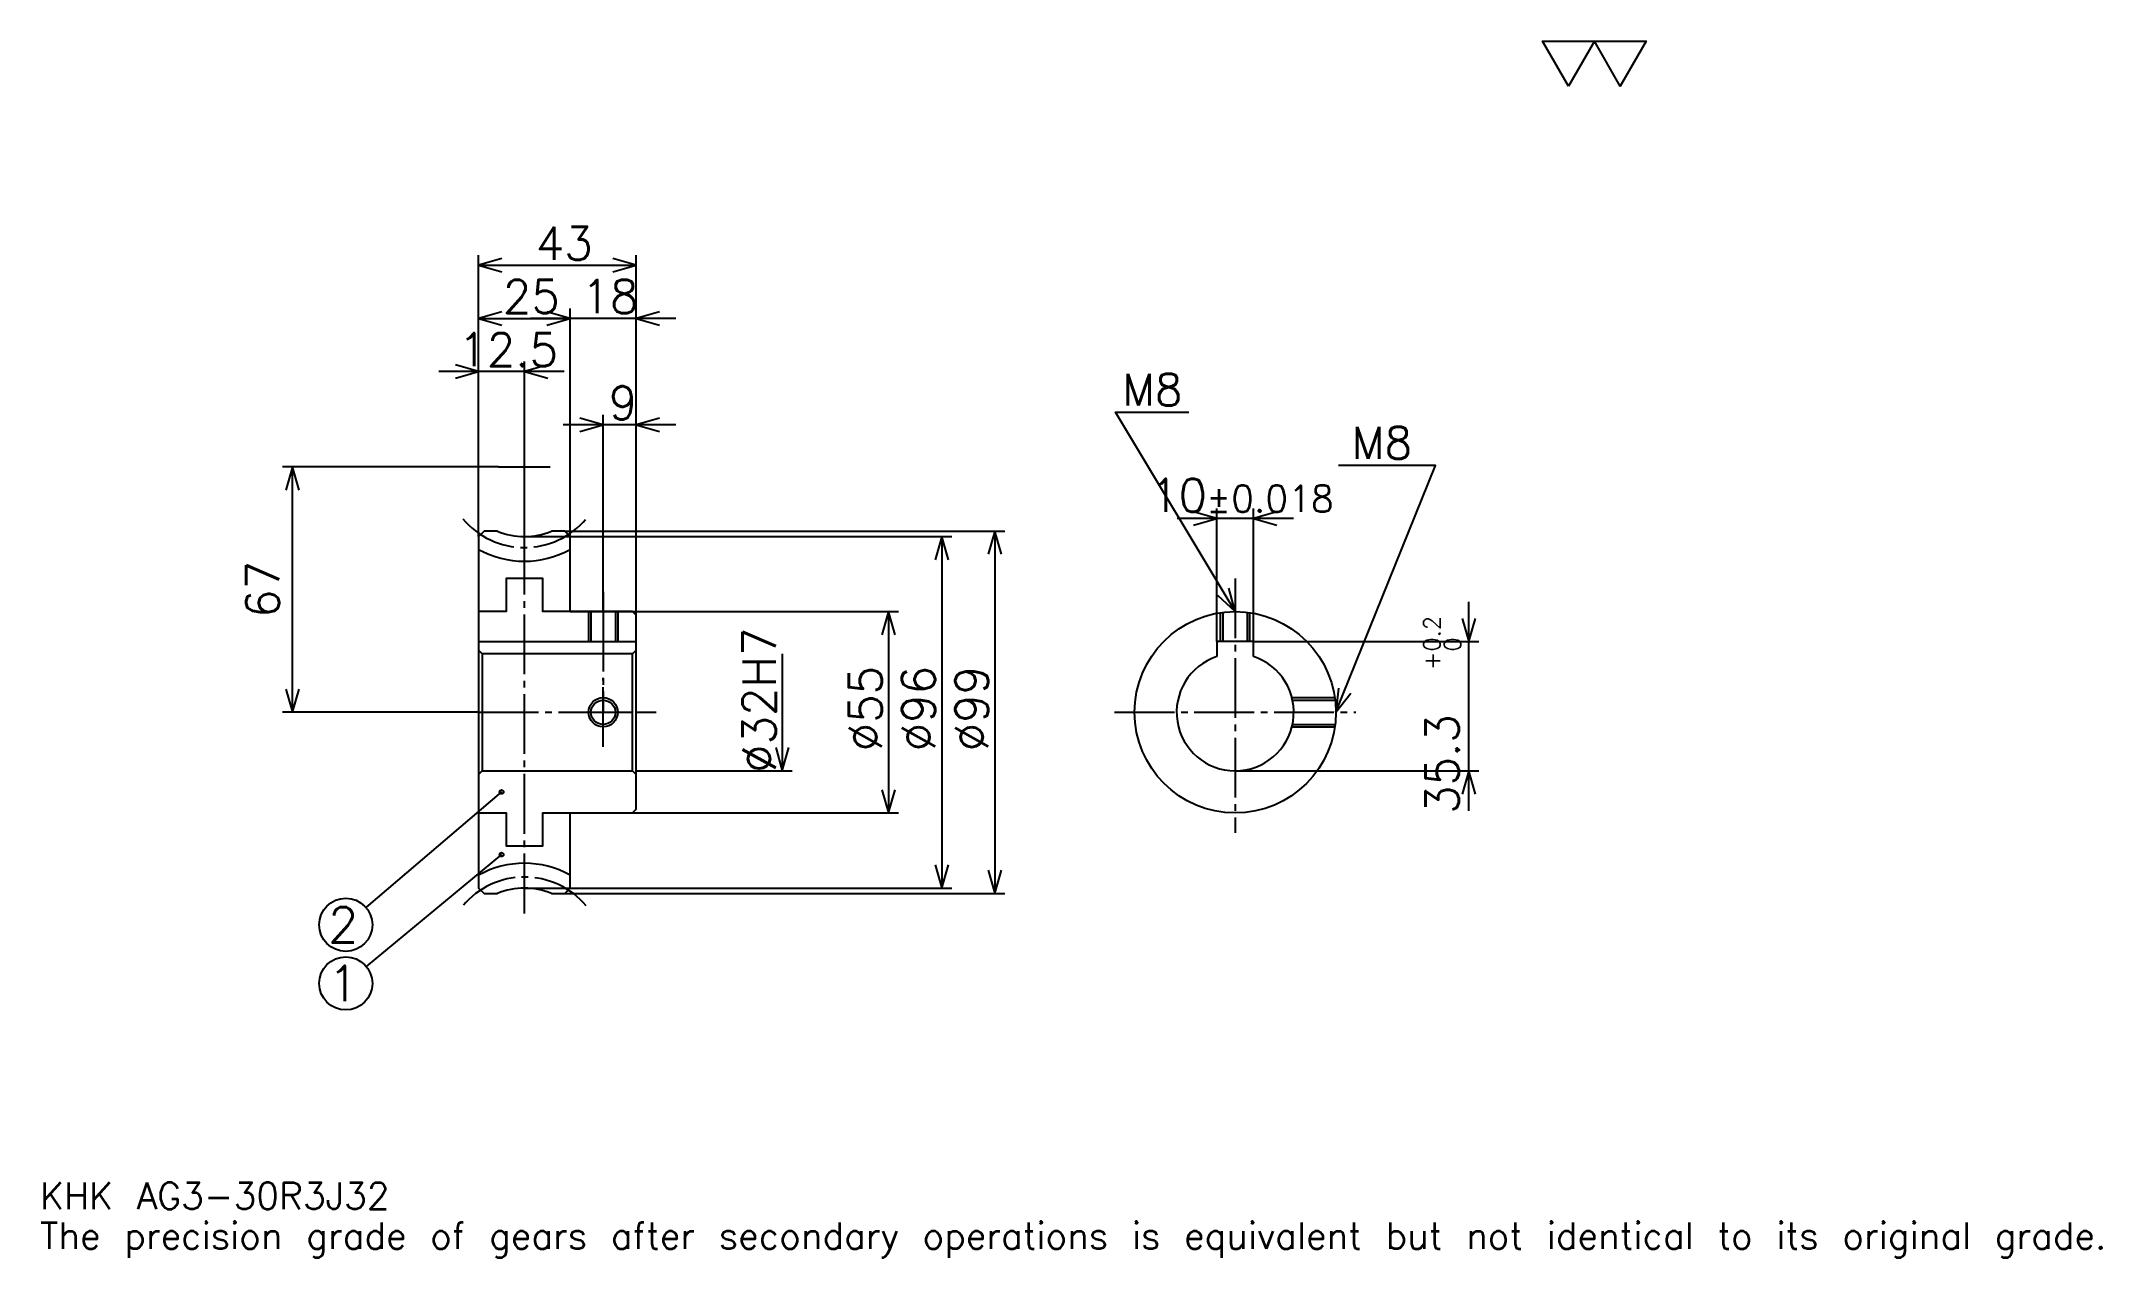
# Model space of a CAD drawing. Extents: x 18 to 581, y 7 to 339.
import ezdxf

# ---------------------------------------------------------------- set-up
doc = ezdxf.new("R2010")
doc.units = 0
doc.linetypes.add('DASHDOT', pattern=[21.777778, 16.333333, -1.814815, 1.814815, -1.814815])
doc.layers.get('0').update_dxf_attribs({"linetype": 'CONTINUOUS'})
doc.layers.add('DASHDOT', color=6, linetype='DASHDOT')
doc.styles.add('KANJI', font='TXT', dxfattribs={"bigfont": 'BIGFONT'})

msp = doc.modelspace()

# ---------------------------------------------------------------- linework, layer by layer
at = {"color": 5}
for p, q in [((137.925934, 205.143509), (137.925934, 280.458313)), ((137.925934, 277.736084), (180.925934, 277.736084)), ((180.925934, 205.143509), (180.925934, 280.458313)), ((162.925934, 205.143509), (162.925934, 265.939819)), ((137.925934, 263.21759), (162.925934, 263.21759)), ((191.814819, 263.21759), (152.037048, 263.21759)), ((161.314819, 248.699066), (127.037048, 248.699066)), ((150.425934, 203.643509), (150.425934, 251.421295)), ((171.925934, 205.143509), (171.925934, 236.902771)), ((191.814819, 234.180542), (161.037048, 234.180542)), ((143.370377, 222.643509), (84.388893, 222.643509)), ((87.111115, 155.643509), (87.111115, 222.643509)), ((360.425934, 208.550919), (328.648163, 208.550919)), ((339.537048, 174.943512), (339.537048, 211.273132)), ((349.537048, 174.943512), (349.537048, 211.273132)), ((137.925934, 203.643509), (137.925934, 205.143509)), ((150.425934, 203.643509), (180.925934, 203.643509)), ((161.425934, 205.143509), (180.925934, 205.143509)), ((162.925934, 203.643509), (162.925934, 205.143509)), ((171.925934, 183.143509), (171.925934, 205.143509)), ((171.925934, 183.143509), (171.925934, 205.143509)), ((180.925934, 205.143509), (281.648163, 205.143509)), ((180.925934, 182.143509), (180.925934, 205.143509)), ((180.925934, 203.643509), (267.129639, 203.643509)), ((264.40741, 203.643509), (264.40741, 107.643509)), ((278.925934, 205.143509), (278.925934, 106.143509)), ((408.333344, 128.754623), (408.333344, 185.832397)), ((162.925934, 183.143509), (180.925934, 183.143509)), ((180.925934, 183.143509), (252.611115, 183.143509)), ((249.888885, 183.143509), (249.888885, 128.143509)), ((349.537048, 174.943512), (411.055573, 174.943512)), ((220.851868, 171.643509), (220.851868, 139.643509)), ((137.925934, 155.643509), (84.388901, 155.643509)), ((180.925934, 139.643509), (223.574081, 139.643509)), ((344.537048, 139.643509), (411.055573, 139.643509)), ((144.175934, 133.893509), (107.152298, 102.308594)), ((162.925934, 128.143509), (180.925934, 128.143509)), ((180.925934, 128.143509), (252.611115, 128.143509)), ((144.175934, 116.768509), (107.224678, 86.222404)), ((150.425934, 107.643509), (180.925934, 107.643509)), ((180.925934, 107.643509), (267.129639, 107.643509)), ((161.425934, 106.143509), (180.925934, 106.143509)), ((180.925934, 106.143509), (281.648163, 106.143509))]:
    msp.add_line(p, q, dxfattribs=at)
at = {"color": 4}
for p, q in [((137.925934, 174.943512), (180.925934, 174.943512)), ((180.925934, 172.643509), (179.925934, 171.643509)), ((137.925934, 138.643509), (138.925934, 139.643509)), ((180.925934, 138.643509), (179.925934, 139.643509))]:
    msp.add_line(p, q, dxfattribs=at)
at = {"color": 7}
msp.add_lwpolyline([(435.555542, 326.666656), (428.477753, 338.934814), (456.788879, 338.934814), (449.71109, 326.666656), (442.633331, 338.934814), (435.555542, 326.666656)], dxfattribs=at)
at = {"color": 5}
for points in [[(144.277786, 279.550903), (137.925934, 277.736084), (144.277786, 275.921295)], [(174.574081, 275.921295), (180.925934, 277.736084), (174.574081, 279.550903)], [(144.277786, 265.03241), (137.925934, 263.21759), (144.277786, 261.402771)], [(156.574081, 261.402771), (162.925934, 263.21759), (156.574081, 265.03241)], [(156.574081, 261.402771), (162.925934, 263.21759), (156.574081, 265.03241)], [(187.277786, 265.03241), (180.925934, 263.21759), (187.277786, 261.402771)], [(131.574081, 246.884247), (137.925934, 248.699066), (131.574081, 250.513885)], [(156.777786, 250.513885), (150.425934, 248.699066), (156.777786, 246.884247)], [(344.537048, 183.143509), (311.870361, 237.587952), (331.833344, 237.587952)], [(165.574081, 232.365723), (171.925934, 234.180542), (165.574081, 235.995361)], [(187.277786, 235.995361), (180.925934, 234.180542), (187.277786, 232.365723)], [(88.925934, 216.291656), (87.111115, 222.643509), (85.296303, 216.291656)], [(372.037048, 155.643509), (399.259277, 223.069427), (372.763, 223.069427)], [(333.185181, 206.736099), (339.537048, 208.550919), (333.185181, 210.365723)], [(355.888916, 210.365723), (349.537048, 208.550919), (355.888916, 206.736099)], [(266.222229, 197.291656), (264.40741, 203.643509), (262.59259, 197.291656)], [(280.740753, 198.791656), (278.925934, 205.143509), (277.111115, 198.791656)], [(339.71286, 187.656464), (344.537048, 183.143509), (342.825256, 189.523895)], [(251.703705, 176.791656), (249.888885, 183.143509), (248.074081, 176.791656)], [(406.518524, 181.295364), (408.333344, 174.943512), (410.148163, 181.295364)], [(85.296303, 161.995361), (87.111115, 155.643509), (88.925934, 161.995361)], [(372.732178, 162.21286), (372.037048, 155.643509), (376.097839, 160.854019)], [(219.037048, 145.995361), (220.851868, 139.643509), (222.666672, 145.995361)], [(410.148163, 133.291656), (408.333344, 139.643509), (406.518524, 133.291656)], [(248.074081, 134.495361), (249.888885, 128.143509), (251.703705, 134.495361)], [(262.59259, 113.995361), (264.40741, 107.643509), (266.222229, 113.995361)], [(277.111115, 112.495361), (278.925934, 106.143509), (280.740753, 112.495361)]]:
    msp.add_lwpolyline(points, dxfattribs=at)
at = {"color": 4}
for points in [[(143.026611, 205.143509), (139.425934, 205.143509), (137.925934, 203.643509), (137.925934, 138.643509)], [(162.925934, 183.143509), (162.925934, 203.643509), (161.425934, 205.143509), (157.825256, 205.143509)], [(162.925934, 183.143509), (155.425934, 183.143509), (155.425934, 192.143509), (145.425934, 192.143509), (145.425934, 183.143509), (137.925934, 183.143509)], [(162.925934, 128.143509), (179.925934, 128.143509), (180.925934, 129.143509), (180.925934, 182.143509), (179.925934, 183.143509), (162.925934, 183.143509)], [(167.925934, 183.143509), (167.925934, 174.943512)], [(168.600937, 183.143509), (168.600937, 174.943512)], [(175.250931, 183.143509), (175.250931, 174.943512)], [(175.925934, 183.143509), (175.925934, 174.943512)], [(340.537048, 174.943512), (340.537048, 182.851044)], [(341.212036, 174.943512), (341.212036, 182.941757)], [(347.862061, 174.943512), (347.862061, 182.941757)], [(348.537048, 174.943512), (348.537048, 182.851044)], [(349.537048, 170.842194), (349.537048, 174.943512), (339.537048, 174.943512), (339.537048, 170.842194)], [(137.925934, 172.643509), (138.925934, 171.643509), (138.925934, 139.643509), (179.925934, 139.643509), (179.925934, 171.643509), (138.925934, 171.643509)], [(360.028992, 159.643509), (371.744568, 159.643509)], [(360.187744, 158.968506), (371.835297, 158.968506)], [(360.187744, 152.318512), (371.835297, 152.318512)], [(360.028992, 151.643509), (371.744568, 151.643509)], [(137.925934, 138.643509), (137.925934, 107.643509), (139.425934, 106.143509), (143.026611, 106.143509)], [(137.925934, 128.143509), (145.425934, 128.143509), (145.425934, 119.143509), (155.425934, 119.143509), (155.425934, 128.143509), (162.925934, 128.143509)], [(157.825256, 106.143509), (161.425934, 106.143509), (162.925934, 107.643509), (162.925934, 128.143509)]]:
    msp.add_lwpolyline(points, dxfattribs=at)
for centre, radius in [((344.537048, 155.643509), 27.5), ((171.925934, 155.643509), 3.325)]:
    msp.add_circle(centre, radius, dxfattribs=at)
at = {"color": 7}
msp.add_circle((171.925934, 155.643509), 4, dxfattribs=at)
at = {"color": 5}
for centre, radius in [((144.175934, 133.893509), 0.544444), ((144.175934, 116.768509), 0.544444), ((101.629639, 97.597214), 7.259259), ((101.629639, 81.597214), 7.259259)]:
    msp.add_circle(centre, radius, dxfattribs=at)
at = {"color": 4}
for centre, radius, start, end in [((150.425934, 222.643509), 19, 247.08045793, 292.91954207), ((150.425934, 222.643509), 25.75, 240.95890009, 299.04109991), ((344.537048, 155.643509), 16, 108.20995733, 71.79004267), ((150.425934, 88.643509), 25.75, 60.95890009, 119.04109991), ((150.425934, 88.643509), 19, 67.08045793, 112.91954207)]:
    msp.add_arc(centre, radius, start, end, dxfattribs=at)
at = {"layer": 'DASHDOT', "color": 7}
for p, q in [((150.425934, 100.699066), (150.425934, 228.087952)), ((143.370377, 222.643509), (157.481491, 222.643509)), ((344.537048, 192.21759), (344.537048, 122.699066)), ((171.925934, 183.143509), (171.925934, 155.643509)), ((137.925934, 155.643509), (186.370377, 155.643509)), ((311.59259, 155.643509), (377.481506, 155.643509))]:
    msp.add_line(p, q, dxfattribs=at)
for points in [[(171.925934, 188.587952), (171.925934, 169.499069)], [(171.925934, 146.199066), (171.925934, 165.087952)], [(162.481491, 155.643509), (181.370377, 155.643509)]]:
    msp.add_lwpolyline(points, dxfattribs=at)
for centre, start, end in [((150.425934, 222.643509), 219.99999848, 320.00000152), ((150.425934, 88.643509), 39.99999848, 140.00000152)]:
    msp.add_arc(centre, 22, start, end, dxfattribs=at)

# ---------------------------------------------------------------- texts
at = {"color": 7, "style": 'KANJI'}
for s, height, p in [('43', 9.074074, (153.527786, 279.187958)), ('25', 9.074074, (144.527786, 264.669434)), ('18', 9.074074, (166.027786, 264.669434)), ('12.5', 9.074074, (132.379639, 250.150909)), ('M8', 8.711111, (313.685181, 239.402771)), ('9', 9.074074, (173.476868, 235.632385)), ('M8', 8.711111, (376.392609, 224.884247)), ('10', 9.074074, (321.269348, 210.365723)), ('%%p0.018', 7.259259, (336.603394, 210.365723)), ('2', 9.679012, (96.790131, 92.757706)), ('1', 9.679012, (96.790131, 76.757706)), ('KHK AG3-30R3J32', 7.259259, (18.148148, 19.962963)), ('The precision grade of gears after secondary operations is equivalent but not identical to its original grade.', 7.259259, (18.148148, 9.074074))]:
    msp.add_text(s, height=height, dxfattribs=at).set_placement(p)
for s, height, p in [('67', 9.074074, (83.481491, 181.430542)), ('0.2', 4.537037, (400.529633, 172.247742)), ('%%c32H7', 9.074074, (219.037048, 139.083328)), ('0', 4.537037, (406.155579, 172.247742)), ('+', 4.537037, (400.529633, 167.16626)), ('%%c55', 9.074074, (248.074081, 144.981476)), ('%%c96', 9.074074, (262.59259, 144.981476)), ('%%c99', 9.074074, (277.111115, 144.981476)), ('35.3', 9.074074, (405.611115, 127.890076))]:
    msp.add_text(s, height=height, rotation=90, dxfattribs=at).set_placement(p)

doc.saveas('drawing.dxf')
